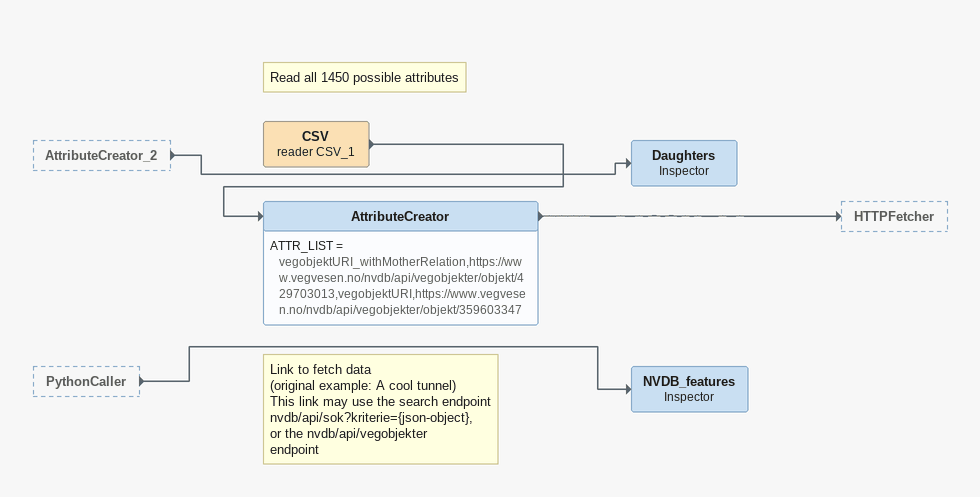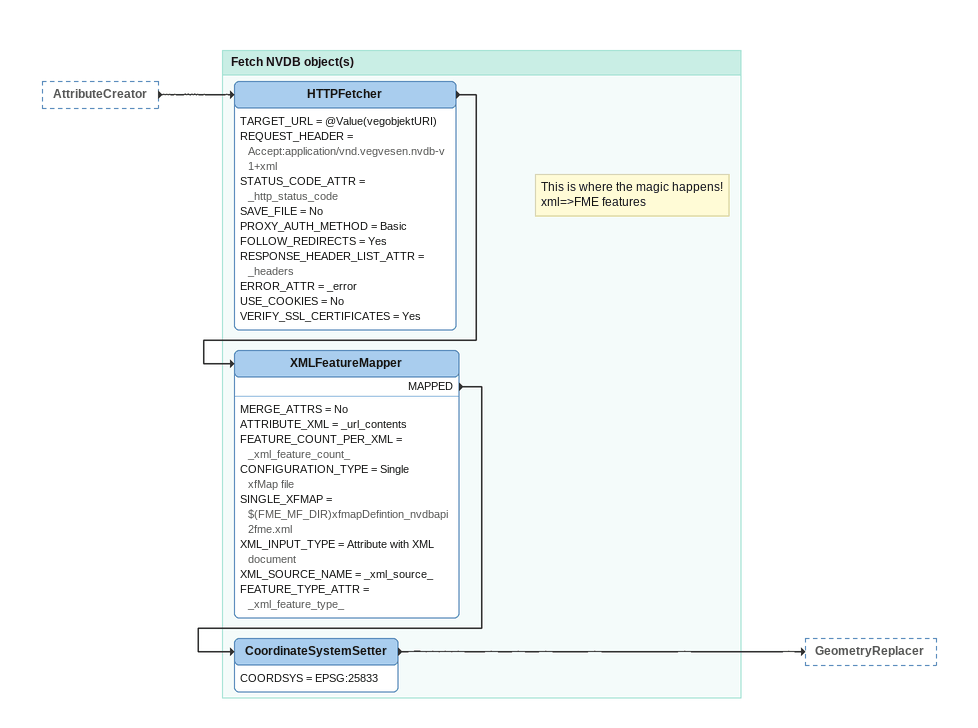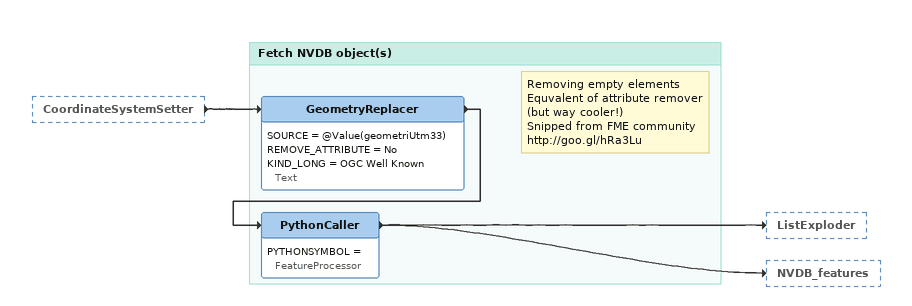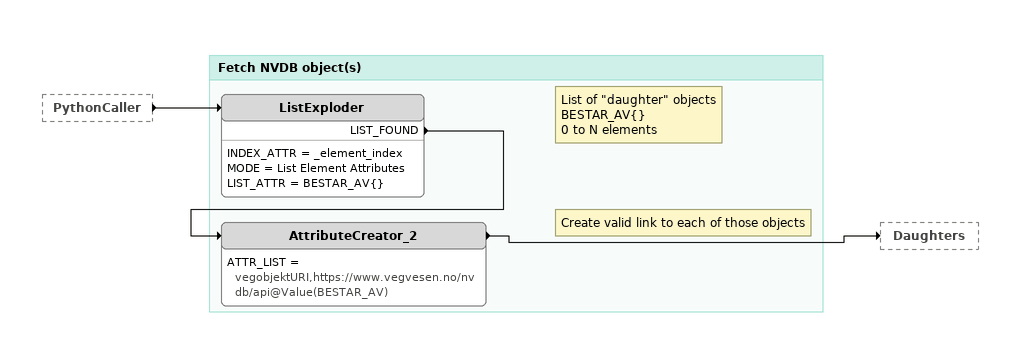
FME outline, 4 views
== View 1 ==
AttributeCreator_2 [outside]
    -> Daughters
PythonCaller [outside]
    -> NVDB_features
Note: Read all 1450 possible attributes
CSV (reader CSV_1)
    -> AttributeCreator
Note: Link to fetch data / (original example: A cool tunnel) / This link may use the search endpoint / nvdb/api/sok?kriterie={json-object}, / or the nvdb/api/vegobjekter / endpoint
AttributeCreator
    ATTR_LIST = vegobjektURI_withMotherRelation,https://www.vegvesen.no/nvdb/api/vegobjekter/objekt/429703013,vegobjektURI,https://www.vegvesen.no/nvdb/api/vegobjekter/objekt/359603347
    -> HTTPFetcher
Daughters: Inspector
NVDB_features: Inspector

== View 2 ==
AttributeCreator [outside]
    -> HTTPFetcher

Bookmark: Fetch NVDB object(s)
HTTPFetcher
    TARGET_URL = @Value(vegobjektURI)
    REQUEST_HEADER = Accept:application/vnd.vegvesen.nvdb-v1+xml
    STATUS_CODE_ATTR = _http_status_code
    SAVE_FILE = No
    PROXY_AUTH_METHOD = Basic
    FOLLOW_REDIRECTS = Yes
    RESPONSE_HEADER_LIST_ATTR = _headers
    ERROR_ATTR = _error
    USE_COOKIES = No
    VERIFY_SSL_CERTIFICATES = Yes
    -> XMLFeatureMapper
Note: This is where the magic happens! / xml=>FME features
XMLFeatureMapper
    MERGE_ATTRS = No
    ATTRIBUTE_XML = _url_contents
    FEATURE_COUNT_PER_XML = _xml_feature_count_
    CONFIGURATION_TYPE = Single xfMap file
    SINGLE_XFMAP = $(FME_MF_DIR)xfmapDefintion_nvdbapi2fme.xml
    XML_INPUT_TYPE = Attribute with XML document
    XML_SOURCE_NAME = _xml_source_
    FEATURE_TYPE_ATTR = _xml_feature_type_
    MAPPED -> CoordinateSystemSetter
CoordinateSystemSetter
    COORDSYS = EPSG:25833
    -> GeometryReplacer

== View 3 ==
CoordinateSystemSetter [outside]
    -> GeometryReplacer

Bookmark: Fetch NVDB object(s)
GeometryReplacer
    SOURCE = @Value(geometriUtm33)
    REMOVE_ATTRIBUTE = No
    KIND_LONG = OGC Well Known Text
    -> PythonCaller
Note: Removing empty elements / Equvalent of attribute remover / (but way cooler!) / Snipped from FME community / http://goo.gl/hRa3Lu
PythonCaller
    PYTHONSYMBOL = FeatureProcessor
    -> ListExploder
    -> NVDB_features

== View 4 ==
PythonCaller [outside]
    -> ListExploder

Bookmark: Fetch NVDB object(s)
Note: List of "daughter" objects / BESTAR_AV{} / 0 to N elements
ListExploder
    INDEX_ATTR = _element_index
    MODE = List Element Attributes
    LIST_ATTR = BESTAR_AV{}
    LIST_FOUND -> AttributeCreator_2
Note: Create valid link to each of those objects
AttributeCreator_2
    ATTR_LIST = vegobjektURI,https://www.vegvesen.no/nvdb/api@Value(BESTAR_AV)
    -> Daughters
